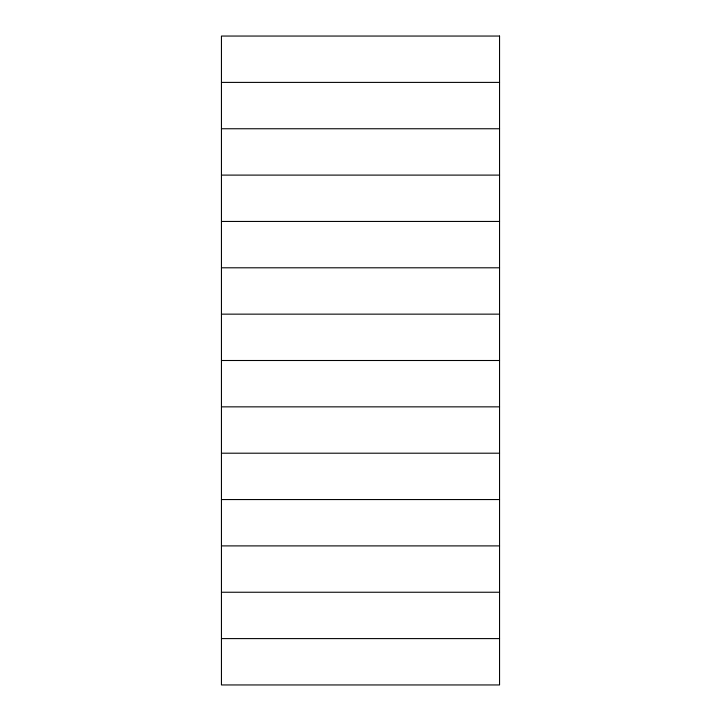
<?xml version="1.0" encoding="UTF-8"?>
<svg xmlns="http://www.w3.org/2000/svg" width="721" height="721" viewBox="0 0 721 721"><rect width="100%" height="100%" fill="white"/><g stroke="black" fill="none" stroke-linecap="round" stroke-linejoin="round"><path stroke-width="1.08" d="M221.446 82.401L499.554 82.401M221.446 128.753L499.554 128.753M221.446 175.104L499.554 175.104M221.446 221.446L499.554 221.446M221.446 267.797L499.554 267.797M221.446 314.149L499.554 314.149M221.446 360.5L499.554 360.5M221.446 406.851L499.554 406.851M221.446 453.203L499.554 453.203M221.446 499.554L499.554 499.554M221.446 545.896L499.554 545.896M221.446 592.247L499.554 592.247M221.446 638.599L499.554 638.599M499.554 36.05L221.446 36.05L221.446 684.95L499.554 684.95L499.554 36.05"/></g></svg>
